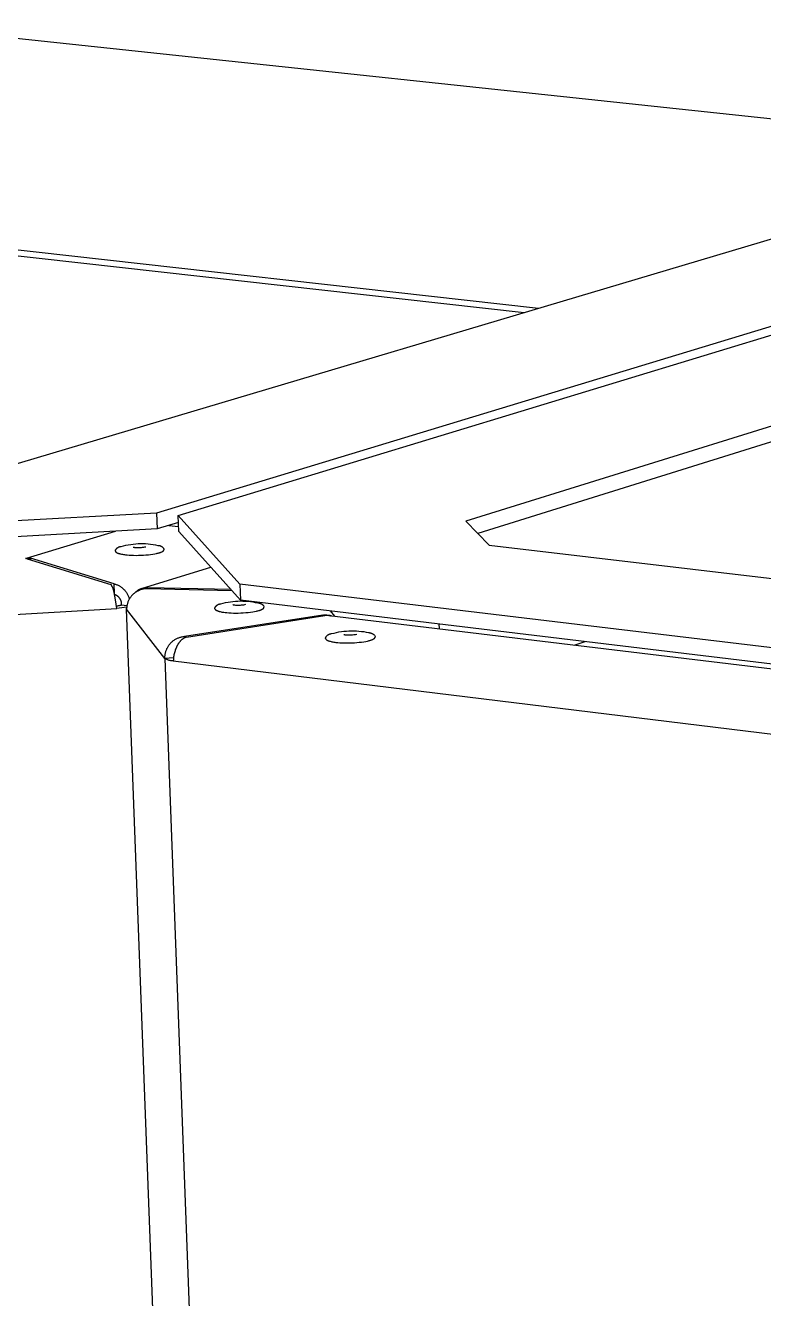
# Model space of a CAD drawing. Header units: millimetres. Extents: x 974 to 5700, y -47 to 3256.
# Drawn here: x 1937.5 to 2074.9, y 1194.2 to 1431.3 of the extents above; entities that cross this region are included whole.
import ezdxf

# ---------------------------------------------------------------- set-up
doc = ezdxf.new("R2010")
doc.units = ezdxf.units.MM
doc.header["$MEASUREMENT"] = 0
doc.layers.add('Domyslna', color=7, linetype='Continuous', true_color=0x000000)
doc.layers.add('Utwórz2D linie widoczne', color=7, linetype='Continuous', true_color=0x000000)

msp = doc.modelspace()

# ---------------------------------------------------------------- linework, layer by layer
at = {"layer": 'Domyslna'}
for p, q in [((1909.46, 1320.03), (1954.5, 1322.76)), ((1963.46, 1313.44), (1956.28, 1322.61)), ((1963.46, 1313.44), (1990.38, 592.16)), ((1965.01, 1312.96), (2240.27, 1279.35))]:
    msp.add_line(p, q, dxfattribs=at)
at = {"layer": 'Utwórz2D linie widoczne'}
for p, q in [((1913.72, 1431.31), (2135.89, 1407.63)), ((1933.91, 1349.09), (2097.16, 1397.75)), ((2146.76, 1396.71), (1961.91, 1340.5)), ((1884.67, 1394.17), (2030.35, 1377.83)), ((1965.91, 1340.03), (2150.59, 1396.29)), ((2033.01, 1378.63), (1908.86, 1392.54)), ((2179.61, 1388.8), (2019.49, 1339.02)), ((2179.68, 1386.01), (2021.7, 1336.73)), ((1961.91, 1340.5), (1897.31, 1336.9)), ((1961.91, 1340.5), (1962.02, 1337.56)), ((1977.42, 1327.29), (1965.91, 1340.03)), ((1966.02, 1337.09), (1965.91, 1340.03)), ((1962.02, 1337.56), (1897.43, 1333.94)), ((1937.71, 1332.08), (1954.28, 1337.13)), ((1965.96, 1338.76), (1962.02, 1337.56)), ((1964.17, 1338.21), (1965.98, 1338)), ((2019.49, 1339.02), (2023.83, 1334.52)), ((1957.1, 1334.68), (1957.56, 1334.74)), ((1957.56, 1334.74), (1958.01, 1334.78)), ((1958.01, 1334.78), (1958.48, 1334.81)), ((1958.48, 1334.81), (1958.94, 1334.83)), ((1958.94, 1334.83), (1959.4, 1334.83)), ((1959.4, 1334.83), (1959.86, 1334.81)), ((1959.86, 1334.81), (1960.32, 1334.78)), ((1960.32, 1334.78), (1960.78, 1334.73)), ((1977.53, 1324.3), (1966.02, 1337.09)), ((1954.24, 1333.52), (1954.25, 1333.56)), ((1954.24, 1333.43), (1954.24, 1333.52)), ((1954.24, 1333.43), (1954.24, 1333.43)), ((1954.24, 1333.43), (1954.24, 1333.42)), ((1954.24, 1333.42), (1954.24, 1333.42)), ((1954.24, 1333.42), (1954.24, 1333.42)), ((1954.24, 1333.42), (1954.24, 1333.41)), ((1954.24, 1333.41), (1954.24, 1333.41)), ((1954.24, 1333.41), (1954.24, 1333.41)), ((1954.24, 1333.41), (1954.24, 1333.4)), ((1954.24, 1333.4), (1954.24, 1333.4)), ((1954.24, 1333.4), (1954.24, 1333.4)), ((1954.24, 1333.4), (1954.24, 1333.39)), ((1954.24, 1333.39), (1954.24, 1333.39)), ((1954.24, 1333.39), (1954.24, 1333.39)), ((1954.24, 1333.39), (1954.25, 1333.38)), ((1954.25, 1333.56), (1954.27, 1333.6)), ((1954.25, 1333.38), (1954.25, 1333.38)), ((1954.25, 1333.38), (1954.25, 1333.38)), ((1954.25, 1333.38), (1954.25, 1333.37)), ((1954.25, 1333.37), (1954.25, 1333.37)), ((1954.25, 1333.37), (1954.25, 1333.36)), ((1954.25, 1333.36), (1954.26, 1333.35)), ((1954.26, 1333.35), (1954.26, 1333.35)), ((1954.26, 1333.35), (1954.26, 1333.34)), ((1954.26, 1333.34), (1954.27, 1333.33)), ((1954.27, 1333.6), (1954.28, 1333.63)), ((1954.27, 1333.33), (1954.27, 1333.33)), ((1954.27, 1333.33), (1954.27, 1333.32)), ((1954.27, 1333.32), (1954.28, 1333.31)), ((1954.28, 1333.63), (1954.3, 1333.67)), ((1954.28, 1333.31), (1954.28, 1333.31)), ((1954.28, 1333.31), (1954.29, 1333.3)), ((1954.29, 1333.3), (1954.29, 1333.29)), ((1954.29, 1333.29), (1954.3, 1333.29)), ((1954.3, 1333.67), (1954.32, 1333.71)), ((1954.3, 1333.29), (1954.3, 1333.28)), ((1954.3, 1333.28), (1954.31, 1333.27)), ((1954.31, 1333.27), (1954.32, 1333.27)), ((1954.32, 1333.71), (1954.35, 1333.74)), ((1954.32, 1333.27), (1954.32, 1333.26)), ((1954.32, 1333.26), (1954.33, 1333.25)), ((1954.33, 1333.25), (1954.34, 1333.25)), ((1954.34, 1333.25), (1954.34, 1333.24)), ((1954.34, 1333.24), (1954.35, 1333.23)), ((1954.35, 1333.74), (1954.37, 1333.78)), ((1954.35, 1333.23), (1954.36, 1333.23)), ((1954.36, 1333.23), (1954.38, 1333.21)), ((1954.37, 1333.78), (1954.39, 1333.81)), ((1954.38, 1333.21), (1954.39, 1333.2)), ((1954.39, 1333.81), (1954.42, 1333.84)), ((1954.39, 1333.2), (1954.41, 1333.19)), ((1954.41, 1333.19), (1954.43, 1333.17)), ((1954.42, 1333.84), (1954.44, 1333.87)), ((1954.43, 1333.17), (1954.45, 1333.16)), ((1954.44, 1333.87), (1954.47, 1333.9)), ((1954.45, 1333.16), (1954.47, 1333.15)), ((1954.47, 1333.9), (1954.5, 1333.93)), ((1954.47, 1333.15), (1954.49, 1333.14)), ((1954.49, 1333.14), (1954.52, 1333.12)), ((1954.5, 1333.93), (1954.53, 1333.96)), ((1954.52, 1333.12), (1954.54, 1333.11)), ((1954.53, 1333.96), (1954.56, 1333.99)), ((1954.54, 1333.11), (1954.57, 1333.1)), ((1954.56, 1333.99), (1954.59, 1334.02)), ((1954.57, 1333.1), (1954.59, 1333.09)), ((1954.59, 1334.02), (1954.62, 1334.04)), ((1954.59, 1333.09), (1954.65, 1333.06)), ((1954.62, 1334.04), (1954.65, 1334.07)), ((1954.65, 1334.07), (1954.68, 1334.09)), ((1954.65, 1333.06), (1954.71, 1333.04)), ((1954.68, 1334.09), (1954.72, 1334.11)), ((1954.71, 1333.04), (1954.77, 1333.02)), ((1954.72, 1334.11), (1954.75, 1334.13)), ((1954.75, 1334.13), (1954.79, 1334.15)), ((1954.77, 1333.02), (1954.83, 1332.99)), ((1954.79, 1334.15), (1954.83, 1334.17)), ((1954.83, 1334.17), (1954.86, 1334.19)), ((1954.83, 1332.99), (1954.9, 1332.97)), ((1954.86, 1334.19), (1954.9, 1334.2)), ((1954.9, 1334.2), (1954.94, 1334.22)), ((1954.9, 1332.97), (1954.97, 1332.95)), ((1954.94, 1334.22), (1954.98, 1334.23)), ((1954.97, 1332.95), (1955.05, 1332.93)), ((1954.98, 1334.23), (1955.02, 1334.24)), ((1955.02, 1334.24), (1955.06, 1334.26)), ((1955.05, 1332.93), (1955.2, 1332.89)), ((1955.06, 1334.26), (1955.1, 1334.26)), ((1955.1, 1334.26), (1955.14, 1334.27)), ((1955.14, 1334.27), (1955.18, 1334.28)), ((1955.18, 1334.28), (1955.22, 1334.29)), ((1955.2, 1332.89), (1955.37, 1332.86)), ((1955.22, 1334.29), (1955.26, 1334.29)), ((1955.26, 1334.29), (1955.3, 1334.29)), ((1955.3, 1334.29), (1955.74, 1334.41)), ((1955.37, 1332.86), (1955.54, 1332.83)), ((1955.54, 1332.83), (1955.72, 1332.8)), ((1955.72, 1332.8), (1955.91, 1332.77)), ((1955.74, 1334.41), (1956.19, 1334.52)), ((1955.91, 1332.77), (1956.1, 1332.74)), ((1956.1, 1332.74), (1956.44, 1332.71)), ((1956.19, 1334.52), (1956.64, 1334.61)), ((1956.44, 1332.71), (1956.81, 1332.68)), ((1956.64, 1334.61), (1957.1, 1334.68)), ((1956.81, 1332.68), (1957.21, 1332.65)), ((1957.21, 1332.65), (1957.63, 1332.64)), ((1957.54, 1334.17), (1957.59, 1334.16)), ((1957.59, 1334.16), (1957.64, 1334.15)), ((1957.63, 1332.64), (1958.08, 1332.63)), ((1957.64, 1334.15), (1957.69, 1334.14)), ((1957.69, 1334.14), (1957.74, 1334.13)), ((1957.74, 1334.13), (1957.79, 1334.12)), ((1957.79, 1334.12), (1957.84, 1334.11)), ((1957.84, 1334.11), (1958.05, 1334.09)), ((1958.05, 1334.09), (1958.26, 1334.08)), ((1958.08, 1332.63), (1958.54, 1332.64)), ((1958.26, 1334.08), (1958.47, 1334.08)), ((1958.47, 1334.08), (1958.68, 1334.08)), ((1958.54, 1332.64), (1959, 1332.65)), ((1958.68, 1334.08), (1958.89, 1334.09)), ((1958.89, 1334.09), (1959.1, 1334.1)), ((1959, 1332.65), (1959.47, 1332.67)), ((1959.1, 1334.1), (1959.31, 1334.13)), ((1959.31, 1334.13), (1959.52, 1334.16)), ((1959.47, 1332.67), (1959.93, 1332.71)), ((1959.52, 1334.16), (1959.72, 1334.2)), ((1959.72, 1334.2), (1959.93, 1334.24)), ((1959.93, 1332.71), (1960.37, 1332.75)), ((1960.37, 1332.75), (1960.79, 1332.8)), ((1960.78, 1334.73), (1961.24, 1334.67)), ((1960.79, 1332.8), (1961.19, 1332.85)), ((1961.19, 1332.85), (1961.55, 1332.91)), ((1961.24, 1334.67), (1961.7, 1334.59)), ((1961.55, 1332.91), (1961.88, 1332.98)), ((1961.7, 1334.59), (1962.16, 1334.49)), ((1961.88, 1332.98), (1962.03, 1333.02)), ((1962.03, 1333.02), (1962.17, 1333.05)), ((1962.16, 1334.49), (1962.21, 1334.49)), ((1962.17, 1333.05), (1962.3, 1333.09)), ((1962.21, 1334.49), (1962.25, 1334.49)), ((1962.25, 1334.49), (1962.29, 1334.48)), ((1962.29, 1334.48), (1962.34, 1334.48)), ((1962.3, 1333.09), (1962.42, 1333.12)), ((1962.34, 1334.48), (1962.38, 1334.47)), ((1962.38, 1334.47), (1962.42, 1334.46)), ((1962.42, 1334.46), (1962.47, 1334.45)), ((1962.42, 1333.12), (1962.52, 1333.15)), ((1962.47, 1334.45), (1962.51, 1334.44)), ((1962.51, 1334.44), (1962.55, 1334.43)), ((1962.52, 1333.15), (1962.61, 1333.18)), ((1962.55, 1334.43), (1962.59, 1334.41)), ((1962.59, 1334.41), (1962.63, 1334.4)), ((1962.61, 1333.18), (1962.69, 1333.21)), ((1962.63, 1334.4), (1962.67, 1334.38)), ((1962.67, 1334.38), (1962.71, 1334.36)), ((1962.69, 1333.21), (1962.77, 1333.25)), ((1962.71, 1334.36), (1962.75, 1334.34)), ((1962.75, 1334.34), (1962.79, 1334.32)), ((1962.77, 1333.25), (1962.85, 1333.28)), ((1962.79, 1334.32), (1962.82, 1334.3)), ((1962.82, 1334.3), (1962.86, 1334.27)), ((1962.85, 1333.28), (1962.89, 1333.3)), ((1962.86, 1334.27), (1962.89, 1334.25)), ((1962.89, 1334.25), (1962.93, 1334.22)), ((1962.89, 1333.3), (1962.92, 1333.31)), ((1962.92, 1333.31), (1962.96, 1333.33)), ((1962.93, 1334.22), (1962.96, 1334.2)), ((1962.96, 1334.2), (1963, 1334.17)), ((1962.96, 1333.33), (1962.99, 1333.35)), ((1962.99, 1333.35), (1963.02, 1333.37)), ((1963, 1334.17), (1963.03, 1334.14)), ((1963.02, 1333.37), (1963.05, 1333.39)), ((1963.03, 1334.14), (1963.06, 1334.11)), ((1963.05, 1333.39), (1963.08, 1333.4)), ((1963.06, 1334.11), (1963.09, 1334.07)), ((1963.08, 1333.4), (1963.1, 1333.42)), ((1963.09, 1334.07), (1963.12, 1334.04)), ((1963.1, 1333.42), (1963.12, 1333.43)), ((1963.12, 1334.04), (1963.14, 1334.01)), ((1963.12, 1333.43), (1963.13, 1333.44)), ((1963.13, 1333.44), (1963.14, 1333.45)), ((1963.14, 1334.01), (1963.17, 1333.97)), ((1963.14, 1333.45), (1963.15, 1333.46)), ((1963.15, 1333.46), (1963.16, 1333.47)), ((1963.16, 1333.47), (1963.17, 1333.48)), ((1963.17, 1333.97), (1963.19, 1333.94)), ((1963.17, 1333.48), (1963.18, 1333.49)), ((1963.18, 1333.49), (1963.19, 1333.5)), ((1963.19, 1333.94), (1963.22, 1333.9)), ((1963.19, 1333.5), (1963.2, 1333.51)), ((1963.2, 1333.51), (1963.21, 1333.51)), ((1963.21, 1333.51), (1963.22, 1333.52)), ((1963.22, 1333.9), (1963.24, 1333.86)), ((1963.22, 1333.52), (1963.23, 1333.53)), ((1963.23, 1333.54), (1963.24, 1333.55)), ((1963.23, 1333.53), (1963.23, 1333.54)), ((1963.24, 1333.86), (1963.26, 1333.83)), ((1963.24, 1333.55), (1963.25, 1333.56)), ((1963.25, 1333.57), (1963.25, 1333.58)), ((1963.25, 1333.58), (1963.26, 1333.58)), ((1963.25, 1333.56), (1963.25, 1333.57)), ((1963.25, 1333.57), (1963.25, 1333.57)), ((1963.26, 1333.83), (1963.28, 1333.79)), ((1963.26, 1333.59), (1963.26, 1333.6)), ((1963.26, 1333.6), (1963.27, 1333.6)), ((1963.26, 1333.58), (1963.26, 1333.59)), ((1963.26, 1333.59), (1963.26, 1333.59)), ((1963.27, 1333.61), (1963.27, 1333.62)), ((1963.27, 1333.62), (1963.28, 1333.62)), ((1963.27, 1333.6), (1963.27, 1333.61)), ((1963.27, 1333.61), (1963.27, 1333.61)), ((1963.27, 1333.6), (1963.27, 1333.6)), ((1963.28, 1333.79), (1963.29, 1333.69)), ((1963.28, 1333.67), (1963.29, 1333.68)), ((1963.28, 1333.66), (1963.28, 1333.67)), ((1963.28, 1333.67), (1963.28, 1333.67)), ((1963.28, 1333.65), (1963.28, 1333.66)), ((1963.28, 1333.66), (1963.28, 1333.66)), ((1963.28, 1333.64), (1963.28, 1333.65)), ((1963.28, 1333.65), (1963.28, 1333.65)), ((1963.28, 1333.63), (1963.28, 1333.64)), ((1963.28, 1333.64), (1963.28, 1333.64)), ((1963.28, 1333.62), (1963.28, 1333.63)), ((1963.28, 1333.63), (1963.28, 1333.63)), ((1963.29, 1333.68), (1963.29, 1333.69)), ((1963.29, 1333.68), (1963.29, 1333.68)), ((2023.83, 1334.52), (2240.22, 1308.94)), ((1937.52, 1332.05), (1937.49, 1332.05)), ((1937.54, 1332.05), (1937.52, 1332.05)), ((1937.57, 1332.05), (1937.54, 1332.05)), ((1937.59, 1332.05), (1937.57, 1332.05)), ((1937.59, 1332.05), (1937.64, 1332.06)), ((1937.61, 1332.04), (1937.59, 1332.05)), ((1937.64, 1332.04), (1937.61, 1332.04)), ((1937.64, 1332.06), (1937.69, 1332.08)), ((1937.66, 1332.04), (1937.64, 1332.04)), ((1937.68, 1332.03), (1937.66, 1332.04)), ((1937.71, 1332.03), (1937.68, 1332.03)), ((1937.69, 1332.08), (1937.75, 1332.09)), ((1937.73, 1332.02), (1937.71, 1332.03)), ((1937.75, 1332.01), (1937.73, 1332.02)), ((1937.75, 1332.09), (1937.8, 1332.1)), ((1937.77, 1332.01), (1937.75, 1332.01)), ((1937.8, 1332), (1937.77, 1332.01)), ((1937.8, 1332.1), (1937.85, 1332.1)), ((1937.82, 1331.99), (1937.8, 1332)), ((1937.82, 1331.99), (1953.38, 1327.23)), ((1937.85, 1332.1), (1937.9, 1332.11)), ((1937.9, 1332.11), (1937.95, 1332.12)), ((1937.95, 1332.12), (1938.01, 1332.12)), ((1938.01, 1332.12), (1938.06, 1332.12)), ((1938.06, 1332.12), (1938.11, 1332.12)), ((1938.11, 1332.12), (1938.16, 1332.12)), ((1938.16, 1332.12), (1938.21, 1332.11)), ((1938.21, 1332.11), (1938.27, 1332.11)), ((1938.27, 1332.11), (1938.32, 1332.1)), ((1938.32, 1332.1), (1938.37, 1332.09)), ((1938.37, 1332.09), (1938.42, 1332.08)), ((1938.42, 1332.08), (1938.43, 1331.8)), ((1953.99, 1327.32), (1938.42, 1332.08)), ((1959.27, 1326.51), (1972, 1330.44)), ((1953.39, 1327.22), (1953.38, 1327.23)), ((1953.4, 1327.21), (1953.39, 1327.22)), ((1953.41, 1327.2), (1953.4, 1327.21)), ((1953.43, 1327.18), (1953.41, 1327.2)), ((1953.44, 1327.17), (1953.43, 1327.18)), ((1953.45, 1327.16), (1953.44, 1327.17)), ((1953.46, 1327.15), (1953.45, 1327.16)), ((1953.47, 1327.14), (1953.46, 1327.15)), ((1953.49, 1327.11), (1953.47, 1327.14)), ((1953.5, 1327.08), (1953.49, 1327.11)), ((1953.52, 1327.06), (1953.5, 1327.08)), ((1953.54, 1327.03), (1953.52, 1327.06)), ((1953.56, 1326.99), (1953.54, 1327.03)), ((1953.58, 1326.95), (1953.56, 1326.99)), ((1953.6, 1326.91), (1953.58, 1326.95)), ((1953.62, 1326.87), (1953.6, 1326.91)), ((1953.66, 1326.79), (1953.62, 1326.87)), ((1953.7, 1326.7), (1953.66, 1326.79)), ((1953.74, 1326.58), (1953.7, 1326.7)), ((1953.79, 1326.46), (1953.74, 1326.58)), ((1953.83, 1326.33), (1953.79, 1326.46)), ((1953.87, 1326.21), (1953.83, 1326.33)), ((1953.94, 1325.96), (1953.87, 1326.21)), ((1954.01, 1325.7), (1953.94, 1325.96)), ((1953.99, 1327.32), (1954.11, 1327.29)), ((1954.05, 1325.52), (1953.99, 1327.32)), ((1954.09, 1325.37), (1954.01, 1325.7)), ((1954.16, 1325.03), (1954.09, 1325.37)), ((1954.16, 1325.33), (1954.09, 1325.35)), ((1954.11, 1327.29), (1954.24, 1327.25)), ((1954.22, 1325.3), (1954.16, 1325.33)), ((1954.28, 1325.27), (1954.22, 1325.3)), ((1954.24, 1327.25), (1954.37, 1327.21)), ((1954.34, 1325.24), (1954.28, 1325.27)), ((1954.37, 1327.21), (1954.49, 1327.17)), ((1954.49, 1327.17), (1954.61, 1327.12)), ((1954.61, 1327.12), (1954.73, 1327.06)), ((1954.73, 1327.06), (1954.85, 1327)), ((1954.85, 1327), (1954.97, 1326.94)), ((1954.97, 1326.94), (1955.08, 1326.87)), ((1955.08, 1326.87), (1955.19, 1326.8)), ((1955.19, 1326.8), (1955.3, 1326.73)), ((1955.3, 1326.73), (1955.41, 1326.65)), ((1955.41, 1326.65), (1955.51, 1326.57)), ((1955.51, 1326.57), (1955.61, 1326.48)), ((1955.61, 1326.48), (1955.71, 1326.4)), ((1955.71, 1326.4), (1955.8, 1326.3)), ((1955.8, 1326.3), (1955.9, 1326.21)), ((1955.9, 1326.21), (1955.98, 1326.11)), ((1955.98, 1326.11), (1956.07, 1326.01)), ((1956.07, 1326.01), (1956.15, 1325.91)), ((1956.15, 1325.91), (1956.23, 1325.8)), ((1956.23, 1325.8), (1956.3, 1325.69)), ((1956.3, 1325.69), (1956.37, 1325.58)), ((1956.37, 1325.58), (1956.44, 1325.46)), ((1956.44, 1325.46), (1956.5, 1325.35)), ((1956.5, 1325.35), (1956.56, 1325.23)), ((1957.44, 1325.29), (1957.35, 1325.19)), ((1957.53, 1325.38), (1957.44, 1325.29)), ((1957.63, 1325.47), (1957.53, 1325.38)), ((1957.73, 1325.55), (1957.63, 1325.47)), ((1957.84, 1325.64), (1957.73, 1325.55)), ((1957.94, 1325.71), (1957.84, 1325.64)), ((1958.05, 1325.79), (1957.94, 1325.71)), ((1957.94, 1325.71), (1958, 1325.78)), ((1958, 1325.78), (1958.07, 1325.84)), ((1958.16, 1325.86), (1958.05, 1325.79)), ((1958.07, 1325.84), (1958.13, 1325.91)), ((1958.13, 1325.91), (1958.21, 1325.97)), ((1958.28, 1325.93), (1958.16, 1325.86)), ((1958.21, 1325.97), (1958.28, 1326.03)), ((1958.28, 1326.03), (1958.35, 1326.08)), ((1958.39, 1325.99), (1958.28, 1325.93)), ((1958.35, 1326.08), (1958.43, 1326.14)), ((1958.51, 1326.05), (1958.39, 1325.99)), ((1958.43, 1326.14), (1958.51, 1326.19)), ((1958.51, 1326.19), (1958.59, 1326.24)), ((1958.63, 1326.11), (1958.51, 1326.05)), ((1958.59, 1326.24), (1958.67, 1326.28)), ((1958.75, 1326.16), (1958.63, 1326.11)), ((1958.67, 1326.28), (1958.75, 1326.32)), ((1958.75, 1326.32), (1958.84, 1326.36)), ((1958.88, 1326.2), (1958.75, 1326.16)), ((1958.84, 1326.36), (1958.93, 1326.4)), ((1959, 1326.25), (1958.88, 1326.2)), ((1958.93, 1326.4), (1959.01, 1326.43)), ((1959.13, 1326.28), (1959, 1326.25)), ((1959.01, 1326.43), (1959.1, 1326.46)), ((1959.1, 1326.46), (1959.19, 1326.49)), ((1959.26, 1326.32), (1959.13, 1326.28)), ((1959.19, 1326.49), (1959.28, 1326.51)), ((1959.39, 1326.35), (1959.26, 1326.32)), ((1959.28, 1326.51), (1959.37, 1326.53)), ((1959.37, 1326.53), (1959.46, 1326.55)), ((1959.52, 1326.37), (1959.39, 1326.35)), ((1959.46, 1326.55), (1959.56, 1326.56)), ((1959.65, 1326.39), (1959.52, 1326.37)), ((1959.56, 1326.56), (1959.65, 1326.58)), ((1959.65, 1326.58), (1959.74, 1326.58)), ((1959.78, 1326.41), (1959.65, 1326.39)), ((1959.74, 1326.58), (1959.84, 1326.59)), ((1959.91, 1326.42), (1959.78, 1326.41)), ((1959.84, 1326.59), (1959.93, 1326.59)), ((1960.04, 1326.43), (1959.91, 1326.42)), ((1959.93, 1326.59), (1960.02, 1326.59)), ((1960.02, 1326.59), (1960.12, 1326.58)), ((1960.04, 1326.43), (1975.92, 1326.09)), ((1960.12, 1326.58), (1960.21, 1326.57)), ((1960.21, 1326.57), (1960.21, 1326.43)), ((1975.78, 1326.25), (1960.21, 1326.57)), ((1977.42, 1327.29), (1977.53, 1324.3)), ((2230.12, 1296.98), (1977.42, 1327.29)), ((1954.28, 1324.35), (1954.16, 1325.03)), ((1954.4, 1323.57), (1954.28, 1324.35)), ((1954.4, 1325.21), (1954.34, 1325.24)), ((1954.46, 1325.18), (1954.4, 1325.21)), ((1954.5, 1322.76), (1954.4, 1323.57)), ((1954.61, 1323.19), (1954.45, 1323.18)), ((1954.51, 1325.14), (1954.46, 1325.18)), ((1954.57, 1325.1), (1954.51, 1325.14)), ((1954.62, 1325.06), (1954.57, 1325.1)), ((1954.76, 1323.21), (1954.61, 1323.19)), ((1954.68, 1325.02), (1954.62, 1325.06)), ((1954.73, 1324.98), (1954.68, 1325.02)), ((1954.78, 1324.93), (1954.73, 1324.98)), ((1954.92, 1323.24), (1954.76, 1323.21)), ((1954.83, 1324.88), (1954.78, 1324.93)), ((1954.87, 1324.83), (1954.83, 1324.88)), ((1954.92, 1324.78), (1954.87, 1324.83)), ((1954.96, 1324.73), (1954.92, 1324.78)), ((1955.07, 1323.27), (1954.92, 1323.24)), ((1955, 1324.68), (1954.96, 1324.73)), ((1955.04, 1324.62), (1955, 1324.68)), ((1955.08, 1324.57), (1955.04, 1324.62)), ((1955.22, 1323.3), (1955.07, 1323.27)), ((1955.11, 1324.51), (1955.08, 1324.57)), ((1955.15, 1324.45), (1955.11, 1324.51)), ((1955.18, 1324.39), (1955.15, 1324.45)), ((1955.21, 1324.33), (1955.18, 1324.39)), ((1955.23, 1324.27), (1955.21, 1324.33)), ((1955.37, 1323.34), (1955.22, 1323.3)), ((1955.26, 1324.21), (1955.23, 1324.27)), ((1955.28, 1324.14), (1955.26, 1324.21)), ((1955.3, 1324.08), (1955.28, 1324.14)), ((1955.32, 1324.01), (1955.3, 1324.08)), ((1955.34, 1323.95), (1955.32, 1324.01)), ((1955.35, 1323.88), (1955.34, 1323.95)), ((1955.36, 1323.81), (1955.35, 1323.88)), ((1955.37, 1323.75), (1955.36, 1323.81)), ((1955.38, 1323.68), (1955.37, 1323.75)), ((1955.37, 1323.34), (1955.38, 1323.41)), ((1956.37, 1323.22), (1955.37, 1323.34)), ((1955.38, 1323.61), (1955.38, 1323.68)), ((1955.38, 1323.55), (1955.38, 1323.61)), ((1955.38, 1323.48), (1955.38, 1323.55)), ((1955.38, 1323.41), (1955.38, 1323.48)), ((1955.88, 1322.9), (1955.42, 1322.84)), ((1956.34, 1322.98), (1955.88, 1322.9)), ((1956.34, 1322.94), (1956.33, 1322.8)), ((1956.35, 1323.07), (1956.34, 1322.94)), ((1956.37, 1323.2), (1956.35, 1323.07)), ((1956.4, 1323.33), (1956.37, 1323.2)), ((1956.42, 1323.46), (1956.4, 1323.33)), ((1956.46, 1323.59), (1956.42, 1323.46)), ((1956.49, 1323.71), (1956.46, 1323.59)), ((1956.54, 1323.84), (1956.49, 1323.71)), ((1956.58, 1323.96), (1956.54, 1323.84)), ((1956.56, 1325.23), (1956.61, 1325.11)), ((1956.63, 1324.09), (1956.58, 1323.96)), ((1956.61, 1325.11), (1956.66, 1324.99)), ((1956.68, 1324.21), (1956.63, 1324.09)), ((1956.66, 1324.99), (1956.71, 1324.86)), ((1956.74, 1324.32), (1956.68, 1324.21)), ((1956.71, 1324.86), (1956.75, 1324.74)), ((1956.81, 1324.44), (1956.74, 1324.32)), ((1956.75, 1324.74), (1956.79, 1324.61)), ((1956.79, 1324.61), (1956.82, 1324.48)), ((1956.87, 1324.56), (1956.81, 1324.44)), ((1956.94, 1324.67), (1956.87, 1324.56)), ((1957.02, 1324.78), (1956.94, 1324.67)), ((1957.09, 1324.89), (1957.02, 1324.78)), ((1957.17, 1324.99), (1957.09, 1324.89)), ((1957.26, 1325.09), (1957.17, 1324.99)), ((1957.35, 1325.19), (1957.26, 1325.09)), ((1972.77, 1322.88), (1972.79, 1322.92)), ((1972.79, 1322.92), (1972.81, 1322.95)), ((1972.81, 1322.95), (1972.83, 1322.99)), ((1972.83, 1322.99), (1972.85, 1323.03)), ((1972.85, 1323.03), (1972.87, 1323.06)), ((1972.87, 1323.06), (1972.9, 1323.1)), ((1972.9, 1323.1), (1972.93, 1323.13)), ((1972.93, 1323.13), (1972.95, 1323.16)), ((1972.95, 1323.16), (1972.98, 1323.19)), ((1972.98, 1323.19), (1973.01, 1323.22)), ((1973.01, 1323.22), (1973.04, 1323.25)), ((1973.04, 1323.25), (1973.07, 1323.28)), ((1973.07, 1323.28), (1973.1, 1323.31)), ((1973.1, 1323.31), (1973.14, 1323.34)), ((1973.14, 1323.34), (1973.17, 1323.36)), ((1973.17, 1323.36), (1973.21, 1323.39)), ((1973.21, 1323.39), (1973.24, 1323.41)), ((1973.24, 1323.41), (1973.28, 1323.43)), ((1973.28, 1323.43), (1973.31, 1323.45)), ((1973.31, 1323.45), (1973.35, 1323.47)), ((1973.35, 1323.47), (1973.39, 1323.49)), ((1973.39, 1323.49), (1973.43, 1323.51)), ((1973.43, 1323.51), (1973.47, 1323.52)), ((1973.47, 1323.52), (1973.51, 1323.53)), ((1973.51, 1323.53), (1973.55, 1323.55)), ((1973.55, 1323.55), (1973.59, 1323.56)), ((1973.59, 1323.56), (1973.63, 1323.57)), ((1973.63, 1323.57), (1973.67, 1323.58)), ((1973.67, 1323.58), (1973.72, 1323.58)), ((1973.72, 1323.58), (1973.76, 1323.59)), ((1973.76, 1323.59), (1973.8, 1323.59)), ((1973.8, 1323.59), (1973.84, 1323.59)), ((1973.84, 1323.59), (1974.29, 1323.71)), ((1974.29, 1323.71), (1974.74, 1323.82)), ((1974.74, 1323.82), (1975.2, 1323.91)), ((1975.2, 1323.91), (1975.66, 1323.98)), ((1975.66, 1323.98), (1976.12, 1324.04)), ((1976.09, 1323.45), (1976.14, 1323.44)), ((1976.12, 1324.04), (1976.58, 1324.08)), ((1976.14, 1323.44), (1976.19, 1323.43)), ((1976.19, 1323.43), (1976.24, 1323.41)), ((1976.24, 1323.41), (1976.29, 1323.41)), ((1976.29, 1323.41), (1976.34, 1323.4)), ((1976.34, 1323.4), (1976.4, 1323.39)), ((1976.4, 1323.39), (1976.59, 1323.37)), ((1976.58, 1324.08), (1977.04, 1324.11)), ((1976.59, 1323.37), (1976.78, 1323.36)), ((1976.78, 1323.36), (1976.97, 1323.35)), ((1976.97, 1323.35), (1977.16, 1323.35)), ((1977.04, 1324.11), (1977.51, 1324.13)), ((1977.16, 1323.35), (1977.36, 1323.36)), ((1977.36, 1323.36), (1977.55, 1323.37)), ((1977.51, 1324.13), (1977.97, 1324.12)), ((2230.19, 1293.9), (1977.53, 1324.3)), ((1977.55, 1323.37), (1977.74, 1323.39)), ((1977.74, 1323.39), (1977.93, 1323.41)), ((1977.93, 1323.41), (1978.12, 1323.44)), ((1977.97, 1324.12), (1978.44, 1324.11)), ((1978.12, 1323.44), (1978.31, 1323.48)), ((1978.31, 1323.48), (1978.49, 1323.52)), ((1978.44, 1324.11), (1978.9, 1324.07)), ((1978.9, 1324.07), (1979.36, 1324.02)), ((1979.36, 1324.02), (1979.82, 1323.96)), ((1979.82, 1323.96), (1980.28, 1323.88)), ((1980.28, 1323.88), (1980.73, 1323.79)), ((1980.73, 1323.79), (1980.79, 1323.78)), ((1980.79, 1323.78), (1980.86, 1323.77)), ((1980.86, 1323.77), (1980.92, 1323.76)), ((1980.92, 1323.76), (1980.99, 1323.75)), ((1980.99, 1323.75), (1981.05, 1323.73)), ((1981.05, 1323.73), (1981.11, 1323.71)), ((1981.11, 1323.71), (1981.17, 1323.69)), ((1981.17, 1323.69), (1981.24, 1323.67)), ((1981.24, 1323.67), (1981.3, 1323.64)), ((1981.3, 1323.64), (1981.35, 1323.61)), ((1981.35, 1323.61), (1981.41, 1323.58)), ((1981.41, 1323.58), (1981.47, 1323.55)), ((1981.47, 1323.55), (1981.53, 1323.52)), ((1981.53, 1323.52), (1981.58, 1323.48)), ((1981.58, 1323.48), (1981.63, 1323.44)), ((1981.63, 1323.44), (1981.69, 1323.4)), ((1981.69, 1323.4), (1981.74, 1323.36)), ((1981.74, 1323.36), (1981.79, 1323.32)), ((1981.79, 1323.32), (1981.89, 1323.06)), ((1981.88, 1322.9), (1981.89, 1322.91)), ((1981.88, 1322.89), (1981.88, 1322.9)), ((1981.88, 1322.9), (1981.88, 1322.9)), ((1981.88, 1322.88), (1981.88, 1322.89)), ((1981.88, 1322.89), (1981.88, 1322.89)), ((1981.88, 1322.88), (1981.88, 1322.88)), ((1981.89, 1323.06), (1981.89, 1322.97)), ((1981.89, 1322.95), (1981.89, 1322.96)), ((1981.89, 1322.96), (1981.89, 1322.96)), ((1981.89, 1322.96), (1981.89, 1322.96)), ((1981.89, 1322.94), (1981.89, 1322.95)), ((1981.89, 1322.95), (1981.89, 1322.95)), ((1981.89, 1322.93), (1981.89, 1322.94)), ((1981.89, 1322.94), (1981.89, 1322.94)), ((1981.89, 1322.92), (1981.89, 1322.93)), ((1981.89, 1322.93), (1981.89, 1322.93)), ((1981.89, 1322.91), (1981.89, 1322.92)), ((1981.89, 1322.92), (1981.89, 1322.92)), ((1981.89, 1322.91), (1981.89, 1322.91)), ((1954.96, 1322.79), (1954.5, 1322.76)), ((1955.42, 1322.84), (1954.96, 1322.79)), ((1956.27, 1322.68), (1956.28, 1322.69)), ((1956.27, 1322.67), (1956.27, 1322.68)), ((1956.27, 1322.68), (1956.27, 1322.68)), ((1956.27, 1322.66), (1956.27, 1322.67)), ((1956.27, 1322.67), (1956.27, 1322.67)), ((1956.27, 1322.65), (1956.27, 1322.66)), ((1956.27, 1322.64), (1956.27, 1322.65)), ((1956.27, 1322.65), (1956.27, 1322.65)), ((1956.28, 1322.63), (1956.27, 1322.64)), ((1956.28, 1322.72), (1956.29, 1322.73)), ((1956.28, 1322.71), (1956.28, 1322.72)), ((1956.28, 1322.72), (1956.28, 1322.72)), ((1956.28, 1322.7), (1956.28, 1322.71)), ((1956.28, 1322.69), (1956.28, 1322.7)), ((1956.28, 1322.7), (1956.28, 1322.7)), ((1956.28, 1322.62), (1956.28, 1322.63)), ((1956.28, 1322.63), (1956.28, 1322.63)), ((1956.28, 1322.61), (1956.28, 1322.62)), ((1956.28, 1322.62), (1956.28, 1322.62)), ((1983.27, 608.08), (1956.28, 1322.61)), ((1956.28, 1322.6), (1956.28, 1322.61)), ((1956.29, 1322.59), (1956.28, 1322.6)), ((1956.28, 1322.6), (1956.28, 1322.6)), ((1956.29, 1322.74), (1956.3, 1322.75)), ((1956.29, 1322.73), (1956.29, 1322.74)), ((1956.29, 1322.74), (1956.29, 1322.74)), ((1956.29, 1322.73), (1956.29, 1322.73)), ((1956.29, 1322.58), (1956.29, 1322.59)), ((1956.29, 1322.59), (1956.29, 1322.59)), ((1956.3, 1322.57), (1956.29, 1322.58)), ((1956.3, 1322.76), (1956.31, 1322.77)), ((1956.3, 1322.75), (1956.3, 1322.76)), ((1956.3, 1322.76), (1956.3, 1322.76)), ((1956.3, 1322.56), (1956.3, 1322.57)), ((1956.3, 1322.57), (1956.3, 1322.57)), ((1956.31, 1322.55), (1956.3, 1322.56)), ((1956.3, 1322.56), (1956.3, 1322.56)), ((1956.31, 1322.77), (1956.31, 1322.78)), ((1956.31, 1322.78), (1956.32, 1322.78)), ((1956.31, 1322.77), (1956.31, 1322.77)), ((1956.32, 1322.54), (1956.31, 1322.55)), ((1956.31, 1322.55), (1956.31, 1322.55)), ((1956.33, 1322.8), (1956.32, 1322.67)), ((1956.32, 1322.78), (1956.32, 1322.79)), ((1956.32, 1322.67), (1956.32, 1322.54)), ((1956.32, 1322.54), (1956.32, 1322.54)), ((1992.84, 1321.51), (1967.1, 1317.53)), ((1967.47, 1317.41), (1993.21, 1321.4)), ((1972.74, 1322.8), (1972.75, 1322.84)), ((1972.74, 1322.7), (1972.74, 1322.8)), ((1972.74, 1322.7), (1972.74, 1322.7)), ((1972.74, 1322.7), (1972.74, 1322.7)), ((1972.74, 1322.7), (1972.74, 1322.69)), ((1972.74, 1322.69), (1972.74, 1322.69)), ((1972.74, 1322.69), (1972.74, 1322.69)), ((1972.74, 1322.69), (1972.74, 1322.68)), ((1972.74, 1322.68), (1972.74, 1322.68)), ((1972.74, 1322.68), (1972.74, 1322.68)), ((1972.74, 1322.68), (1972.74, 1322.67)), ((1972.74, 1322.67), (1972.74, 1322.67)), ((1972.74, 1322.67), (1972.75, 1322.66)), ((1972.75, 1322.84), (1972.77, 1322.88)), ((1972.75, 1322.66), (1972.75, 1322.66)), ((1972.75, 1322.66), (1972.75, 1322.66)), ((1972.75, 1322.66), (1972.75, 1322.65)), ((1972.75, 1322.65), (1972.75, 1322.65)), ((1972.75, 1322.65), (1972.75, 1322.64)), ((1972.75, 1322.64), (1972.76, 1322.63)), ((1972.76, 1322.63), (1972.76, 1322.63)), ((1972.76, 1322.63), (1972.76, 1322.62)), ((1972.76, 1322.62), (1972.77, 1322.61)), ((1972.77, 1322.61), (1972.77, 1322.6)), ((1972.77, 1322.6), (1972.77, 1322.6)), ((1972.77, 1322.6), (1972.78, 1322.59)), ((1972.78, 1322.59), (1972.78, 1322.58)), ((1972.78, 1322.58), (1972.79, 1322.58)), ((1972.79, 1322.58), (1972.79, 1322.57)), ((1972.79, 1322.57), (1972.8, 1322.56)), ((1972.8, 1322.56), (1972.8, 1322.56)), ((1972.8, 1322.56), (1972.81, 1322.55)), ((1972.81, 1322.55), (1972.82, 1322.54)), ((1972.82, 1322.54), (1972.82, 1322.53)), ((1972.82, 1322.53), (1972.83, 1322.53)), ((1972.83, 1322.53), (1972.84, 1322.52)), ((1972.84, 1322.52), (1972.84, 1322.51)), ((1972.84, 1322.51), (1972.85, 1322.51)), ((1972.85, 1322.51), (1972.86, 1322.5)), ((1972.86, 1322.5), (1972.87, 1322.49)), ((1972.87, 1322.49), (1972.88, 1322.48)), ((1972.88, 1322.48), (1972.9, 1322.47)), ((1972.9, 1322.47), (1972.92, 1322.45)), ((1972.92, 1322.45), (1972.94, 1322.44)), ((1972.94, 1322.44), (1972.96, 1322.43)), ((1972.96, 1322.43), (1972.98, 1322.41)), ((1972.98, 1322.41), (1973.01, 1322.4)), ((1973.01, 1322.4), (1973.03, 1322.39)), ((1973.03, 1322.39), (1973.05, 1322.38)), ((1973.05, 1322.38), (1973.08, 1322.36)), ((1973.08, 1322.36), (1973.11, 1322.35)), ((1973.11, 1322.35), (1973.16, 1322.33)), ((1973.16, 1322.33), (1973.22, 1322.3)), ((1973.22, 1322.3), (1973.29, 1322.28)), ((1973.29, 1322.28), (1973.35, 1322.26)), ((1973.35, 1322.26), (1973.42, 1322.23)), ((1973.42, 1322.23), (1973.5, 1322.21)), ((1973.5, 1322.21), (1973.57, 1322.19)), ((1973.57, 1322.19), (1973.73, 1322.15)), ((1973.73, 1322.15), (1973.9, 1322.12)), ((1973.9, 1322.12), (1974.07, 1322.08)), ((1974.07, 1322.08), (1974.26, 1322.05)), ((1974.26, 1322.05), (1974.45, 1322.02)), ((1974.45, 1322.02), (1974.64, 1322)), ((1974.64, 1322), (1974.98, 1321.96)), ((1974.98, 1321.96), (1975.36, 1321.93)), ((1975.36, 1321.93), (1975.76, 1321.91)), ((1975.76, 1321.91), (1976.19, 1321.89)), ((1976.19, 1321.89), (1976.65, 1321.89)), ((1976.65, 1321.89), (1977.11, 1321.89)), ((1977.11, 1321.89), (1977.58, 1321.9)), ((1977.58, 1321.9), (1978.05, 1321.93)), ((1978.05, 1321.93), (1978.51, 1321.96)), ((1978.51, 1321.96), (1978.96, 1322)), ((1978.96, 1322), (1979.39, 1322.05)), ((1979.39, 1322.05), (1979.79, 1322.11)), ((1979.79, 1322.11), (1980.15, 1322.17)), ((1980.15, 1322.17), (1980.48, 1322.24)), ((1980.48, 1322.24), (1980.63, 1322.28)), ((1980.63, 1322.28), (1980.78, 1322.31)), ((1980.78, 1322.31), (1980.91, 1322.35)), ((1980.91, 1322.35), (1981.03, 1322.39)), ((1981.03, 1322.39), (1981.13, 1322.42)), ((1981.13, 1322.42), (1981.22, 1322.45)), ((1981.22, 1322.45), (1981.3, 1322.48)), ((1981.3, 1322.48), (1981.38, 1322.51)), ((1981.38, 1322.51), (1981.46, 1322.55)), ((1981.46, 1322.55), (1981.5, 1322.57)), ((1981.5, 1322.57), (1981.53, 1322.58)), ((1981.53, 1322.58), (1981.57, 1322.6)), ((1981.57, 1322.6), (1981.6, 1322.62)), ((1981.6, 1322.62), (1981.63, 1322.64)), ((1981.63, 1322.64), (1981.66, 1322.66)), ((1981.66, 1322.66), (1981.69, 1322.67)), ((1981.69, 1322.67), (1981.71, 1322.69)), ((1981.71, 1322.69), (1981.73, 1322.7)), ((1981.73, 1322.7), (1981.74, 1322.71)), ((1981.74, 1322.71), (1981.75, 1322.72)), ((1981.75, 1322.72), (1981.76, 1322.73)), ((1981.76, 1322.73), (1981.77, 1322.74)), ((1981.77, 1322.74), (1981.78, 1322.75)), ((1981.78, 1322.75), (1981.79, 1322.76)), ((1981.79, 1322.76), (1981.8, 1322.77)), ((1981.8, 1322.77), (1981.81, 1322.78)), ((1981.81, 1322.78), (1981.82, 1322.79)), ((1981.82, 1322.79), (1981.83, 1322.8)), ((1981.83, 1322.8), (1981.84, 1322.81)), ((1981.84, 1322.82), (1981.85, 1322.83)), ((1981.84, 1322.81), (1981.84, 1322.82)), ((1981.85, 1322.83), (1981.86, 1322.84)), ((1981.85, 1322.83), (1981.85, 1322.83)), ((1981.86, 1322.85), (1981.87, 1322.86)), ((1981.86, 1322.84), (1981.86, 1322.85)), ((1981.86, 1322.85), (1981.86, 1322.85)), ((1981.86, 1322.84), (1981.86, 1322.84)), ((1981.87, 1322.87), (1981.88, 1322.88)), ((1981.87, 1322.86), (1981.87, 1322.87)), ((1981.87, 1322.87), (1981.87, 1322.87)), ((1981.87, 1322.86), (1981.87, 1322.86)), ((1992.84, 1321.51), (1992.95, 1321.52)), ((1992.84, 1321.34), (1992.84, 1321.51)), ((1992.95, 1321.52), (1993.06, 1321.53)), ((1993.06, 1321.53), (1993.18, 1321.54)), ((1993.18, 1321.54), (1993.29, 1321.54)), ((1993.29, 1321.41), (1993.21, 1321.4)), ((1993.29, 1321.54), (1993.41, 1321.53)), ((1993.37, 1321.42), (1993.29, 1321.41)), ((1993.45, 1321.43), (1993.37, 1321.42)), ((1993.41, 1321.53), (1993.52, 1321.53)), ((1993.53, 1321.44), (1993.45, 1321.43)), ((1993.52, 1321.53), (1993.63, 1321.52)), ((1993.6, 1321.44), (1993.53, 1321.44)), ((1993.68, 1321.44), (1993.6, 1321.44)), ((1993.63, 1321.52), (1993.75, 1321.5)), ((1993.76, 1321.44), (1993.68, 1321.44)), ((1993.75, 1321.5), (1993.86, 1321.48)), ((1993.84, 1321.44), (1993.76, 1321.44)), ((1993.92, 1321.44), (1993.84, 1321.44)), ((1993.86, 1321.48), (1993.97, 1321.46)), ((1994, 1321.43), (1993.92, 1321.44)), ((1993.97, 1321.46), (1994.08, 1321.44)), ((1994, 1321.43), (2247.48, 1290.89)), ((1994.08, 1321.44), (1994.19, 1321.41)), ((1994.19, 1321.4), (1994.12, 1321.41)), ((1994.19, 1321.41), (1994.3, 1321.37)), ((1994.26, 1321.38), (1994.19, 1321.4)), ((1994.2, 1322.3), (1995.02, 1321.3)), ((1994.34, 1321.36), (1994.26, 1321.38)), ((1994.3, 1321.37), (1994.41, 1321.34)), ((1994.41, 1321.34), (1994.34, 1321.36)), ((1994.49, 1318.05), (1994.94, 1318.17)), ((1994.94, 1318.17), (1995.39, 1318.28)), ((1995.39, 1318.28), (1995.85, 1318.37)), ((1995.85, 1318.37), (1996.31, 1318.44)), ((1996.31, 1318.44), (1996.77, 1318.5)), ((1996.77, 1318.5), (1997.24, 1318.54)), ((1997.24, 1318.54), (1997.7, 1318.57)), ((1997.7, 1318.57), (1998.16, 1318.58)), ((1998.16, 1318.58), (1998.63, 1318.58)), ((1998.63, 1318.58), (1999.09, 1318.56)), ((1999.09, 1318.56), (1999.56, 1318.53)), ((1999.56, 1318.53), (2000.02, 1318.48)), ((2000.02, 1318.48), (2000.48, 1318.42)), ((2000.48, 1318.42), (2000.93, 1318.34)), ((2000.93, 1318.34), (2001.38, 1318.25)), ((2001.38, 1318.25), (2001.45, 1318.24)), ((2001.45, 1318.24), (2001.52, 1318.23)), ((2001.52, 1318.23), (2001.58, 1318.22)), ((2001.58, 1318.22), (2001.65, 1318.2)), ((2001.65, 1318.2), (2001.71, 1318.18)), ((2001.71, 1318.18), (2001.77, 1318.16)), ((2001.77, 1318.16), (2001.84, 1318.14)), ((2001.84, 1318.14), (2001.9, 1318.12)), ((2014.47, 1319.86), (2014.5, 1318.96)), ((1964.04, 1315.67), (1964.12, 1315.78)), ((1964.12, 1315.78), (1964.2, 1315.9)), ((1964.2, 1315.9), (1964.28, 1316.01)), ((1964.28, 1316.01), (1964.36, 1316.11)), ((1964.36, 1316.11), (1964.45, 1316.22)), ((1964.45, 1316.22), (1964.55, 1316.32)), ((1964.55, 1316.32), (1964.64, 1316.42)), ((1964.64, 1316.42), (1964.74, 1316.51)), ((1964.74, 1316.51), (1964.85, 1316.6)), ((1964.85, 1316.6), (1964.95, 1316.69)), ((1964.95, 1316.69), (1965.06, 1316.77)), ((1965.06, 1316.77), (1965.17, 1316.85)), ((1965.17, 1316.85), (1965.29, 1316.93)), ((1965.29, 1316.93), (1965.41, 1317)), ((1965.41, 1317), (1965.53, 1317.07)), ((1965.53, 1317.07), (1965.65, 1317.13)), ((1965.65, 1317.13), (1965.77, 1317.19)), ((1965.71, 1315.77), (1965.67, 1315.69)), ((1965.76, 1315.85), (1965.71, 1315.77)), ((1965.84, 1315.99), (1965.76, 1315.85)), ((1965.77, 1317.19), (1965.9, 1317.24)), ((1965.88, 1316.06), (1965.84, 1315.99)), ((1965.93, 1316.13), (1965.88, 1316.06)), ((1965.9, 1317.24), (1966.03, 1317.29)), ((1965.97, 1316.2), (1965.93, 1316.13)), ((1966.02, 1316.27), (1965.97, 1316.2)), ((1966.06, 1316.33), (1966.02, 1316.27)), ((1966.03, 1317.29), (1966.16, 1317.34)), ((1966.11, 1316.4), (1966.06, 1316.33)), ((1966.16, 1316.46), (1966.11, 1316.4)), ((1966.16, 1317.34), (1966.29, 1317.38)), ((1966.22, 1316.53), (1966.16, 1316.46)), ((1966.27, 1316.59), (1966.22, 1316.53)), ((1966.32, 1316.65), (1966.27, 1316.59)), ((1966.29, 1317.38), (1966.42, 1317.41)), ((1966.38, 1316.71), (1966.32, 1316.65)), ((1966.43, 1316.77), (1966.38, 1316.71)), ((1966.42, 1317.41), (1966.55, 1317.45)), ((1966.49, 1316.82), (1966.43, 1316.77)), ((1966.55, 1316.88), (1966.49, 1316.82)), ((1966.55, 1317.45), (1966.69, 1317.47)), ((1966.61, 1316.93), (1966.55, 1316.88)), ((1966.66, 1316.97), (1966.61, 1316.93)), ((1966.72, 1317.02), (1966.66, 1316.97)), ((1966.69, 1317.47), (1966.82, 1317.5)), ((1966.77, 1317.06), (1966.72, 1317.02)), ((1966.83, 1317.1), (1966.77, 1317.06)), ((1966.82, 1317.5), (1966.96, 1317.51)), ((1966.89, 1317.14), (1966.83, 1317.1)), ((1966.95, 1317.18), (1966.89, 1317.14)), ((1967.01, 1317.22), (1966.95, 1317.18)), ((1966.96, 1317.51), (1967.1, 1317.53)), ((1967.07, 1317.25), (1967.01, 1317.22)), ((1967.12, 1317.28), (1967.07, 1317.25)), ((1967.1, 1317.53), (1967.11, 1317.27)), ((1967.18, 1317.3), (1967.12, 1317.28)), ((1967.24, 1317.33), (1967.18, 1317.3)), ((1967.29, 1317.35), (1967.24, 1317.33)), ((1967.35, 1317.37), (1967.29, 1317.35)), ((1967.41, 1317.39), (1967.35, 1317.37)), ((1967.47, 1317.41), (1967.41, 1317.39)), ((1993.36, 1317.25), (1993.38, 1317.29)), ((1993.37, 1317.15), (1993.36, 1317.25)), ((1993.37, 1317.15), (1993.37, 1317.14)), ((1993.37, 1317.14), (1993.37, 1317.14)), ((1993.37, 1317.14), (1993.37, 1317.14)), ((1993.37, 1317.14), (1993.37, 1317.13)), ((1993.37, 1317.13), (1993.37, 1317.13)), ((1993.37, 1317.13), (1993.37, 1317.13)), ((1993.37, 1317.13), (1993.37, 1317.12)), ((1993.37, 1317.12), (1993.37, 1317.12)), ((1993.37, 1317.12), (1993.37, 1317.11)), ((1993.37, 1317.11), (1993.37, 1317.11)), ((1993.37, 1317.11), (1993.37, 1317.11)), ((1993.37, 1317.11), (1993.37, 1317.1)), ((1993.37, 1317.1), (1993.38, 1317.1)), ((1993.38, 1317.29), (1993.4, 1317.33)), ((1993.38, 1317.1), (1993.38, 1317.09)), ((1993.38, 1317.09), (1993.38, 1317.08)), ((1993.38, 1317.08), (1993.38, 1317.07)), ((1993.38, 1317.07), (1993.39, 1317.07)), ((1993.39, 1317.07), (1993.39, 1317.06)), ((1993.39, 1317.06), (1993.39, 1317.05)), ((1993.39, 1317.05), (1993.4, 1317.05)), ((1993.4, 1317.33), (1993.42, 1317.37)), ((1993.4, 1317.05), (1993.4, 1317.04)), ((1993.4, 1317.04), (1993.41, 1317.03)), ((1993.41, 1317.03), (1993.41, 1317.02)), ((1993.41, 1317.02), (1993.42, 1317.02)), ((1993.42, 1317.37), (1993.44, 1317.41)), ((1993.42, 1317.02), (1993.42, 1317.01)), ((1993.42, 1317.01), (1993.43, 1317)), ((1993.43, 1317), (1993.43, 1317)), ((1993.43, 1317), (1993.44, 1316.99)), ((1993.44, 1317.41), (1993.46, 1317.44)), ((1993.44, 1316.99), (1993.45, 1316.98)), ((1993.45, 1316.98), (1993.45, 1316.98)), ((1993.45, 1316.98), (1993.46, 1316.97)), ((1993.46, 1317.44), (1993.48, 1317.48)), ((1993.46, 1316.97), (1993.47, 1316.96)), ((1993.47, 1316.96), (1993.47, 1316.95)), ((1993.47, 1316.95), (1993.48, 1316.95)), ((1993.48, 1317.48), (1993.5, 1317.52)), ((1993.48, 1316.95), (1993.5, 1316.93)), ((1993.5, 1317.52), (1993.53, 1317.55)), ((1993.5, 1316.93), (1993.52, 1316.92)), ((1993.52, 1316.92), (1993.53, 1316.91)), ((1993.53, 1317.55), (1993.56, 1317.58)), ((1993.53, 1316.91), (1993.55, 1316.89)), ((1993.55, 1316.89), (1993.57, 1316.88)), ((1993.56, 1317.58), (1993.58, 1317.62)), ((1993.57, 1316.88), (1993.59, 1316.87)), ((1993.58, 1317.62), (1993.61, 1317.65)), ((1993.59, 1316.87), (1993.62, 1316.85)), ((1993.61, 1317.65), (1993.64, 1317.68)), ((1993.62, 1316.85), (1993.64, 1316.84)), ((1993.64, 1317.68), (1993.67, 1317.71)), ((1993.64, 1316.84), (1993.66, 1316.83)), ((1993.66, 1316.83), (1993.69, 1316.81)), ((1993.67, 1317.71), (1993.7, 1317.74)), ((1993.69, 1316.81), (1993.72, 1316.8)), ((1993.7, 1317.74), (1993.74, 1317.77)), ((1993.72, 1316.8), (1993.74, 1316.79)), ((1993.74, 1317.77), (1993.77, 1317.8)), ((1993.74, 1316.79), (1993.8, 1316.76)), ((1993.77, 1317.8), (1993.81, 1317.82)), ((1993.8, 1316.76), (1993.86, 1316.74)), ((1993.81, 1317.82), (1993.84, 1317.85)), ((1993.84, 1317.85), (1993.88, 1317.87)), ((1993.86, 1316.74), (1993.93, 1316.72)), ((1993.88, 1317.87), (1993.92, 1317.89)), ((1993.92, 1317.89), (1993.95, 1317.91)), ((1993.93, 1316.72), (1993.99, 1316.69)), ((1993.95, 1317.91), (1993.99, 1317.93)), ((1993.99, 1317.93), (1994.03, 1317.95)), ((1993.99, 1316.69), (1994.06, 1316.67)), ((1994.03, 1317.95), (1994.07, 1317.97)), ((1994.06, 1316.67), (1994.14, 1316.65)), ((1994.07, 1317.97), (1994.11, 1317.98)), ((1994.11, 1317.98), (1994.15, 1317.99)), ((1994.14, 1316.65), (1994.21, 1316.63)), ((1994.15, 1317.99), (1994.19, 1318.01)), ((1994.19, 1318.01), (1994.24, 1318.02)), ((1994.21, 1316.63), (1994.37, 1316.59)), ((1994.24, 1318.02), (1994.28, 1318.03)), ((1994.28, 1318.03), (1994.32, 1318.04)), ((1994.32, 1318.04), (1994.36, 1318.04)), ((1994.36, 1318.04), (1994.41, 1318.05)), ((1994.37, 1316.59), (1994.54, 1316.55)), ((1994.41, 1318.05), (1994.45, 1318.05)), ((1994.45, 1318.05), (1994.49, 1318.05)), ((1994.54, 1316.55), (1994.72, 1316.52)), ((1994.72, 1316.52), (1994.91, 1316.49)), ((1994.91, 1316.49), (1995.1, 1316.46)), ((1995.1, 1316.46), (1995.29, 1316.43)), ((1995.29, 1316.43), (1995.64, 1316.4)), ((1995.64, 1316.4), (1996.02, 1316.36)), ((1996.02, 1316.36), (1996.43, 1316.34)), ((1996.43, 1316.34), (1996.86, 1316.33)), ((1996.74, 1317.9), (1996.79, 1317.88)), ((1996.79, 1317.88), (1996.84, 1317.87)), ((1996.84, 1317.87), (1996.89, 1317.86)), ((1996.86, 1316.33), (1997.32, 1316.32)), ((1996.89, 1317.86), (1996.95, 1317.85)), ((1996.95, 1317.85), (1997, 1317.84)), ((1997, 1317.84), (1997.05, 1317.84)), ((1997.05, 1317.84), (1997.24, 1317.82)), ((1997.24, 1317.82), (1997.43, 1317.81)), ((1997.32, 1316.32), (1997.78, 1316.32)), ((1997.43, 1317.81), (1997.63, 1317.8)), ((1997.63, 1317.8), (1997.82, 1317.8)), ((1997.78, 1316.32), (1998.26, 1316.34)), ((1997.82, 1317.8), (1998.01, 1317.81)), ((1998.01, 1317.81), (1998.2, 1317.82)), ((1998.2, 1317.82), (1998.39, 1317.83)), ((1998.26, 1316.34), (1998.73, 1316.36)), ((1998.39, 1317.83), (1998.59, 1317.86)), ((1998.59, 1317.86), (1998.78, 1317.89)), ((1998.73, 1316.36), (1999.19, 1316.39)), ((1998.78, 1317.89), (1998.96, 1317.92)), ((1998.96, 1317.92), (1999.15, 1317.97)), ((1999.19, 1316.39), (1999.64, 1316.44)), ((1999.64, 1316.44), (2000.07, 1316.49)), ((2000.07, 1316.49), (2000.47, 1316.55)), ((2000.47, 1316.55), (2000.84, 1316.61)), ((2000.84, 1316.61), (2001.17, 1316.68)), ((2001.17, 1316.68), (2001.32, 1316.72)), ((2001.32, 1316.72), (2001.46, 1316.75)), ((2001.46, 1316.75), (2001.59, 1316.79)), ((2001.59, 1316.79), (2001.72, 1316.83)), ((2001.72, 1316.83), (2001.81, 1316.86)), ((2001.81, 1316.86), (2001.9, 1316.89)), ((2001.9, 1318.12), (2001.96, 1318.09)), ((2001.9, 1316.89), (2001.99, 1316.92)), ((2001.96, 1318.09), (2002.02, 1318.07)), ((2001.99, 1316.92), (2002.07, 1316.96)), ((2002.02, 1318.07), (2002.08, 1318.04)), ((2002.07, 1316.96), (2002.15, 1316.99)), ((2002.08, 1318.04), (2002.14, 1318)), ((2002.14, 1318), (2002.19, 1317.97)), ((2002.15, 1316.99), (2002.18, 1317.01)), ((2002.18, 1317.01), (2002.22, 1317.03)), ((2002.19, 1317.97), (2002.25, 1317.93)), ((2002.22, 1317.03), (2002.25, 1317.04)), ((2002.25, 1317.93), (2002.3, 1317.9)), ((2002.25, 1317.04), (2002.28, 1317.06)), ((2002.28, 1317.06), (2002.31, 1317.08)), ((2002.3, 1317.9), (2002.36, 1317.86)), ((2002.31, 1317.08), (2002.34, 1317.1)), ((2002.34, 1317.1), (2002.37, 1317.12)), ((2002.36, 1317.86), (2002.41, 1317.82)), ((2002.37, 1317.12), (2002.4, 1317.14)), ((2002.4, 1317.14), (2002.41, 1317.15)), ((2002.41, 1317.82), (2002.46, 1317.77)), ((2002.41, 1317.15), (2002.42, 1317.16)), ((2002.42, 1317.16), (2002.43, 1317.17)), ((2002.43, 1317.17), (2002.44, 1317.17)), ((2002.44, 1317.17), (2002.45, 1317.18)), ((2002.45, 1317.18), (2002.46, 1317.19)), ((2002.46, 1317.77), (2002.57, 1317.51)), ((2002.46, 1317.19), (2002.47, 1317.2)), ((2002.47, 1317.2), (2002.48, 1317.21)), ((2002.48, 1317.21), (2002.49, 1317.22)), ((2002.49, 1317.22), (2002.5, 1317.23)), ((2002.5, 1317.23), (2002.51, 1317.24)), ((2002.51, 1317.24), (2002.52, 1317.25)), ((2002.52, 1317.26), (2002.53, 1317.27)), ((2002.52, 1317.25), (2002.52, 1317.26)), ((2002.53, 1317.27), (2002.53, 1317.28)), ((2002.53, 1317.28), (2002.54, 1317.28)), ((2002.54, 1317.29), (2002.54, 1317.3)), ((2002.54, 1317.3), (2002.55, 1317.3)), ((2002.54, 1317.28), (2002.54, 1317.29)), ((2002.54, 1317.29), (2002.54, 1317.29)), ((2002.55, 1317.31), (2002.55, 1317.32)), ((2002.55, 1317.32), (2002.56, 1317.32)), ((2002.55, 1317.3), (2002.55, 1317.31)), ((2002.55, 1317.31), (2002.55, 1317.31)), ((2002.56, 1317.35), (2002.57, 1317.36)), ((2002.56, 1317.34), (2002.56, 1317.35)), ((2002.56, 1317.35), (2002.56, 1317.35)), ((2002.56, 1317.33), (2002.56, 1317.34)), ((2002.56, 1317.34), (2002.56, 1317.34)), ((2002.56, 1317.32), (2002.56, 1317.33)), ((2002.56, 1317.33), (2002.56, 1317.33)), ((2002.57, 1317.51), (2002.57, 1317.41)), ((2002.57, 1317.4), (2002.57, 1317.41)), ((2002.57, 1317.41), (2002.57, 1317.41)), ((2002.57, 1317.39), (2002.57, 1317.4)), ((2002.57, 1317.4), (2002.57, 1317.4)), ((2002.57, 1317.38), (2002.57, 1317.39)), ((2002.57, 1317.39), (2002.57, 1317.39)), ((2002.57, 1317.37), (2002.57, 1317.38)), ((2002.57, 1317.38), (2002.57, 1317.38)), ((2002.57, 1317.36), (2002.57, 1317.37)), ((2002.57, 1317.37), (2002.57, 1317.37)), ((2002.57, 1317.36), (2002.57, 1317.36)), ((2039.62, 1315.93), (2041.66, 1316.59)), ((1963.45, 1313.58), (1963.46, 1313.72)), ((1963.46, 1313.44), (1963.45, 1313.58)), ((1963.46, 1313.85), (1963.47, 1313.99)), ((1963.46, 1313.72), (1963.46, 1313.85)), ((1965.05, 1313.54), (1963.46, 1313.44)), ((1963.54, 1313.39), (1963.46, 1313.44)), ((1963.47, 1313.99), (1963.49, 1314.13)), ((1963.49, 1314.13), (1963.51, 1314.26)), ((1963.51, 1314.26), (1963.54, 1314.4)), ((1963.54, 1314.4), (1963.57, 1314.53)), ((1963.57, 1314.53), (1963.6, 1314.66)), ((1963.6, 1314.66), (1963.64, 1314.8)), ((1963.64, 1314.8), (1963.69, 1314.93)), ((1963.69, 1314.93), (1963.73, 1315.06)), ((1963.73, 1315.06), (1963.79, 1315.18)), ((1963.79, 1315.18), (1963.84, 1315.31)), ((1963.84, 1315.31), (1963.91, 1315.43)), ((1963.91, 1315.43), (1963.97, 1315.55)), ((1963.97, 1315.55), (1964.04, 1315.67)), ((1965.05, 1313.54), (1965.03, 1313.35)), ((1965.07, 1313.73), (1965.05, 1313.54)), ((1965.1, 1313.92), (1965.07, 1313.73)), ((1965.14, 1314.11), (1965.1, 1313.92)), ((1965.18, 1314.3), (1965.14, 1314.11)), ((1965.22, 1314.49), (1965.18, 1314.3)), ((1965.27, 1314.66), (1965.22, 1314.49)), ((1965.33, 1314.84), (1965.27, 1314.66)), ((1965.38, 1315.01), (1965.33, 1314.84)), ((1965.45, 1315.19), (1965.38, 1315.01)), ((1965.52, 1315.36), (1965.45, 1315.19)), ((1965.59, 1315.52), (1965.52, 1315.36)), ((1965.67, 1315.69), (1965.59, 1315.52)), ((1963.62, 1313.34), (1963.54, 1313.39)), ((1963.71, 1313.29), (1963.62, 1313.34)), ((1963.79, 1313.25), (1963.71, 1313.29)), ((1963.88, 1313.21), (1963.79, 1313.25)), ((1963.97, 1313.17), (1963.88, 1313.21)), ((1964.06, 1313.13), (1963.97, 1313.17)), ((1964.15, 1313.1), (1964.06, 1313.13)), ((1964.25, 1313.07), (1964.15, 1313.1)), ((1964.34, 1313.05), (1964.25, 1313.07)), ((1964.44, 1313.02), (1964.34, 1313.05)), ((1964.53, 1313), (1964.44, 1313.02)), ((1964.63, 1312.99), (1964.53, 1313)), ((1964.72, 1312.98), (1964.63, 1312.99)), ((1964.82, 1312.97), (1964.72, 1312.98)), ((1964.92, 1312.96), (1964.82, 1312.97)), ((1965.01, 1312.96), (1964.92, 1312.96)), ((1965.02, 1313.15), (1965.01, 1312.96)), ((1965.03, 1313.35), (1965.02, 1313.15))]:
    msp.add_line(p, q, dxfattribs=at)

doc.saveas('drawing.dxf')
